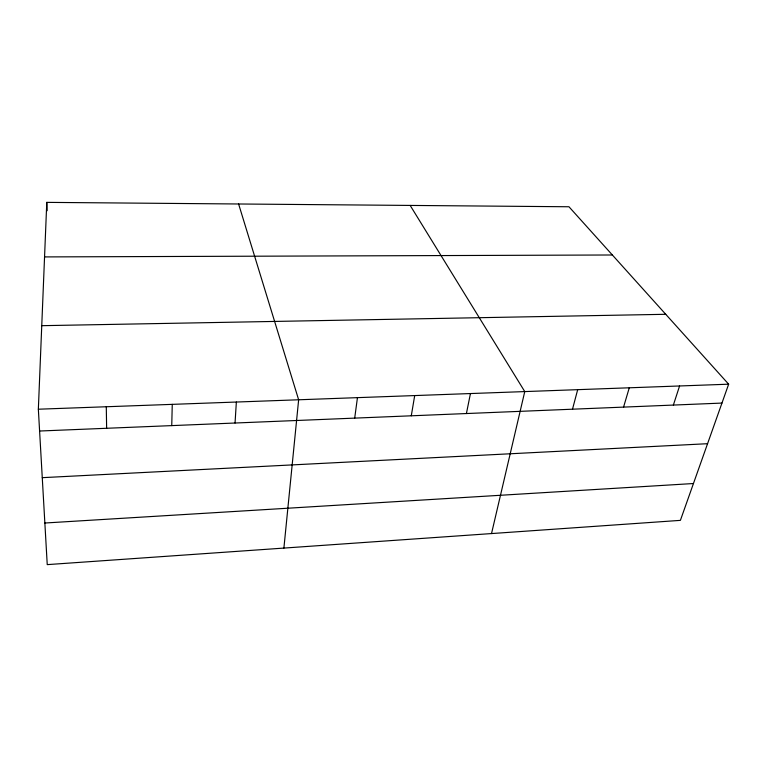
<?xml version="1.0" encoding="UTF-8"?>
<svg xmlns="http://www.w3.org/2000/svg" width="767" height="767" viewBox="0 0 767 767"><rect width="100%" height="100%" fill="white"/><g stroke="black" fill="none" stroke-linecap="round" stroke-linejoin="round"><path stroke-width="1.15" d="M171.75 425.618L172.259 404.362M38.35 409.214L46.777 202.373L568.961 206.764L728.65 384.19L680.396 520.362L47.238 564.627L38.35 409.214L728.65 384.19M235.047 423.02L236.351 402.042M283.895 548.079L298.641 399.78L238.604 203.984M354.699 418.12L357.451 397.651M411.285 415.8L414.698 395.571M466.413 413.547L470.449 393.548M491.522 533.564L524.762 391.582L410.172 205.431M572.498 409.195L577.685 389.665M623.561 407.104L629.276 387.795M673.368 405.062L679.581 385.974M44.86 523.017L693.445 483.526M42.271 477.668L707.558 443.7M39.596 431.025L721.958 403.078M41.754 325.678L665.746 314.297M44.553 256.916L612.363 254.989M46.777 202.373L47.161 210.733M106.287 406.75L106.632 428.283"/></g></svg>
